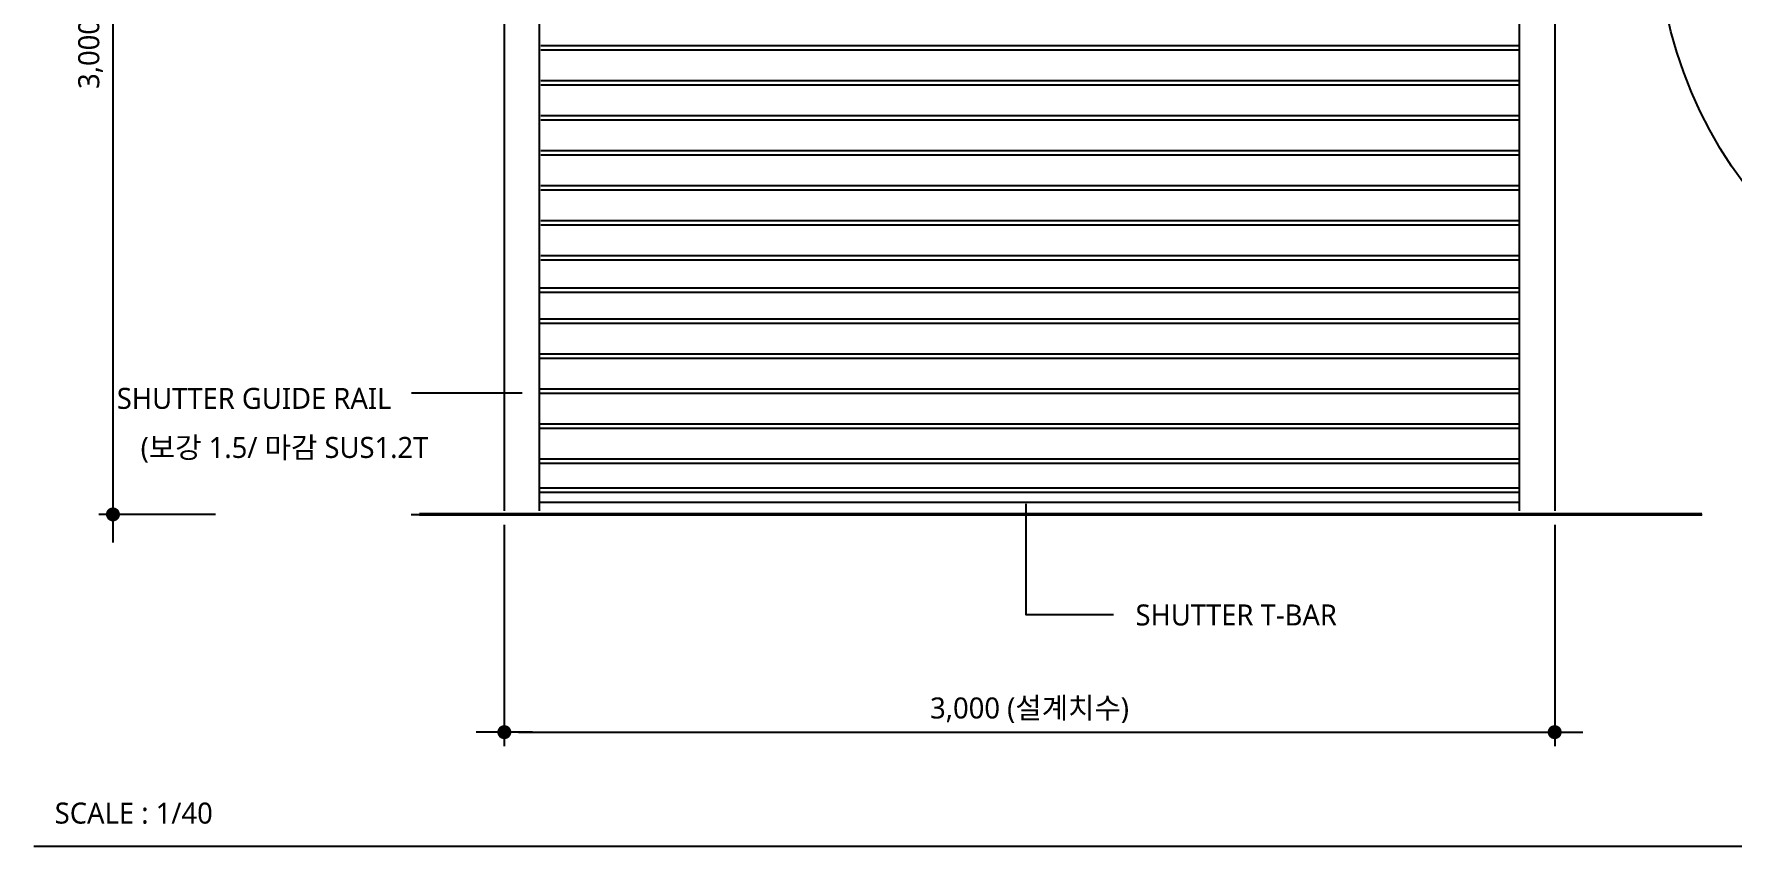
# Model space of a CAD drawing. Extents: x 930 to 96951, y 420 to 531574.
# Drawn here: x 930 to 5780, y 6240 to 8561 of the extents above; entities that cross this region are included whole.
import ezdxf
from ezdxf.enums import TextEntityAlignment as Align

# ---------------------------------------------------------------- set-up
doc = ezdxf.new("R2010")
doc.units = 0
doc.header["$LTSCALE"] = 200
doc.header["$MEASUREMENT"] = 0
doc.header["$PDMODE"] = 3
doc.header["$PDSIZE"] = -1
doc.linetypes.add('HIDDEN', pattern=[0.375, 0.25, -0.125])
doc.layers.get('0').update_dxf_attribs({"linetype": 'CONTINUOUS'})
doc.layers.get('Defpoints').update_dxf_attribs({"color": 137, "linetype": 'CONTINUOUS'})
for name, color, linetype in [('3', 3, 'CONTINUOUS'), ('bh', 9, 'CONTINUOUS'), ('CLOUD', 3, 'CONTINUOUS'), ('DIM', 7, 'CONTINUOUS'), ('TEXT', 3, 'CONTINUOUS')]:
    doc.layers.add(name, color=color, linetype=linetype)
doc.styles.add('맑은고딕', font='malgun.ttf')
doc.styles.add('스타일1', font='malgun.ttf')
doc.dimstyles.new('GAUN-40', dxfattribs={"dimscale": 40, "dimtxt": 1.5, "dimasz": 1, "dimexe": 1, "dimexo": 1, "dimgap": 0.5, "dimtad": 1, "dimdec": 0, "dimzin": 1, "dimdsep": 46, "dimlunit": 6, "dimtxsty": '맑은고딕', "dimblk": 'CJDOT', "dimcen": 0.09, "dimdle": 1, "dimclrd": 256, "dimclre": 256, "dimclrt": 3, "dimadec": 0, "dimazin": 0, "dimtfac": 1, "dimtdec": 0, "dimtix": 1, "dimtmove": 2, "dimatfit": 3, "dimfxl": 1, "dimtolj": 1, "dimtzin": 1, "dimarcsym": 0})

# ---------------------------------------------------------------- blocks, each defined once
blk = doc.blocks.new('CJDOT')
blk.add_line((-2, 0), (2, 0))
at = {"const_width": 0.5}
blk.add_lwpolyline([(-0.25, 0, 1), (0.25, 0, 1)], format="xyb", close=True, dxfattribs=at)
blk = doc.blocks.new('*D24')
at = {"layer": 'Defpoints', "color": 0, "transparency": 16777216}
for p in [(1488.9, 10187.8), (1155.6, 7187.8), (1488.9, 7187.8)]:
    blk.add_point(p, dxfattribs=at)
at = {"layer": 'DIM', "lineweight": -2, "transparency": 16777216}
for p, q in [((1448.9, 10187.8), (1115.6, 10187.8)), ((1155.6, 10147.8), (1155.6, 7227.8)), ((1448.9, 7187.8), (1115.6, 7187.8))]:
    blk.add_line(p, q, dxfattribs=at)
at = {"layer": 'DIM', "lineweight": -2, "transparency": 16777216, "xscale": 40, "yscale": 40, "zscale": 40}
for p, rotation in [((1155.6, 10187.8), 90), ((1155.6, 7187.8), 270)]:
    blk.add_blockref('CJDOT', p, dxfattribs=dict(at, rotation=rotation))
at = {"layer": 'DIM', "color": 3, "transparency": 16777216, "insert": (1093.1, 8687.8), "char_height": 60, "attachment_point": 5, "rotation": 90, "style": '맑은고딕'}
blk.add_mtext('\\A1;3,000 (설계치수)', dxfattribs=at)
blk = doc.blocks.new('*D26')
at = {"layer": 'Defpoints', "color": 0, "transparency": 16777216}
for p in [(2273.5, 7197.8), (5273.6, 7197.8), (5273.6, 6565.5)]:
    blk.add_point(p, dxfattribs=at)
at = {"layer": 'DIM', "lineweight": -2, "transparency": 16777216}
for p, q in [((2273.5, 7157.8), (2273.5, 6525.5)), ((5273.6, 7157.8), (5273.6, 6525.5)), ((2313.5, 6565.5), (5233.6, 6565.5))]:
    blk.add_line(p, q, dxfattribs=at)
at = {"layer": 'DIM', "lineweight": -2, "transparency": 16777216, "xscale": 40, "yscale": 40, "zscale": 40, "rotation": 180}
blk.add_blockref('CJDOT', (2273.5, 6565.5), dxfattribs=at)
at = {"layer": 'DIM', "lineweight": -2, "transparency": 16777216, "xscale": 40, "yscale": 40, "zscale": 40}
blk.add_blockref('CJDOT', (5273.6, 6565.5), dxfattribs=at)
at = {"layer": 'DIM', "color": 3, "transparency": 16777216, "insert": (3773.6, 6628), "char_height": 60, "attachment_point": 5, "style": '맑은고딕'}
blk.add_mtext('\\A1;3,000 (설계치수)', dxfattribs=at)

msp = doc.modelspace()

# ---------------------------------------------------------------- linework, layer by layer
for p, q in [((2273.5, 10341.9), (2273.5, 7197.8)), ((2373.9, 7197.8), (2373.9, 10341.9)), ((5173.3, 7197.8), (5173.3, 10341.9)), ((5273.6, 10341.9), (5273.6, 7197.8))]:
    msp.add_line(p, q)
at = {"color": 4}
for p, q in [((2377.4, 8527.9), (5173.3, 8527.9)), ((2377.4, 8515.4), (5173.3, 8515.4)), ((2377.4, 8427.9), (5173.3, 8427.9)), ((2377.4, 8415.4), (5173.3, 8415.4)), ((2377.4, 8327.9), (5173.3, 8327.9)), ((2377.4, 8315.4), (5173.3, 8315.4)), ((2377.4, 8227.9), (5173.3, 8227.9)), ((2377.4, 8215.4), (5173.3, 8215.4)), ((2377.4, 8127.9), (5173.3, 8127.9)), ((2377.4, 8115.4), (5173.3, 8115.4)), ((2377.4, 8027.9), (5173.3, 8027.9)), ((2377.4, 8015.4), (5173.3, 8015.4)), ((2377.4, 7927.9), (5173.3, 7927.9)), ((2377.4, 7915.4), (5173.3, 7915.4)), ((2374.3, 7835.7), (5173.3, 7835.7)), ((2374.3, 7823.2), (5173.3, 7823.2)), ((2373.7, 7746.5), (5173.3, 7746.5)), ((2373.7, 7734), (5173.3, 7734)), ((2373.7, 7646.5), (5173.3, 7646.5)), ((2373.7, 7634), (5173.3, 7634)), ((2373.7, 7546.5), (5173.3, 7546.5)), ((2373.7, 7534), (5173.3, 7534)), ((2373.7, 7446.5), (5173.3, 7446.5)), ((2373.7, 7434), (5173.3, 7434)), ((2373.6, 7346.5), (5173.3, 7346.5)), ((2373.6, 7334), (5173.3, 7334)), ((2373.7, 7263.6), (5173.3, 7263.6)), ((2373.7, 7251.1), (5173.3, 7251.1))]:
    msp.add_line(p, q, dxfattribs=at)
at = {"color": 1, "linetype": 'HIDDEN', "ltscale": 300}
msp.add_line((2007.6, 7187.8), (5694.8, 7187.8), dxfattribs=at)
at = {"color": 3}
msp.add_line((2373.7, 7222.8), (5173.3, 7222.8), dxfattribs=at)
at = {"color": 1, "elevation": 0}
for points in [[(2324.6, 7534.7), (2008.5, 7534.7)], [(3763, 7218.2), (3763, 6902.1), (4013.5, 6902.1)]]:
    msp.add_lwpolyline(points, dxfattribs=at)
for points in [[(2324.6, 7534.7, 0, 40, 0), (2190, 7534.7, 0, 0, 0), (2031.9, 7534.7, 0, 0, 0), (2031.9, 7534.7, 0, 0, 0)], [(3763, 7218.2, 0, 40, 0), (3763, 7083.5, 0, 0, 0), (3763, 6925.5, 0, 0, 0), (3763, 6925.5, 0, 0, 0)]]:
    msp.add_lwpolyline(points, format="xyseb", dxfattribs=at)
at = {"layer": '3', "color": 4}
msp.add_line((930, 6240), (14670, 6240), dxfattribs=at)
at = {"layer": 'bh', "color": 7, "const_width": 10}
msp.add_lwpolyline([(2031, 7187.8), (5694.8, 7187.8)], dxfattribs=at)
at = {"layer": 'CLOUD', "color": 0}
msp.add_circle((6809.9, 8878.2), 1243.3, dxfattribs=at)

# ---------------------------------------------------------------- texts
at = {"layer": 'TEXT', "color": 3, "style": '스타일1'}
for s, p in [('SHUTTER GUIDE RAIL', (1951.2, 7489.4)), ('(보강 1.5/ 마감 SUS1.2T', (2056.5, 7349.2))]:
    msp.add_text(s, height=60, dxfattribs=at).set_placement(p, align=Align.RIGHT)
for s, p in [('SHUTTER T-BAR', (4076.3, 6870.5)), ('SCALE : 1/40', (989.4, 6304.2, 0))]:
    msp.add_text(s, height=60, dxfattribs=at).set_placement(p)

# ---------------------------------------------------------------- dimensions: what is measured, and where the dimension line sits
at = {"layer": 'DIM'}
dim = msp.add_linear_dim(base=(1155.6, 7187.8), p1=(1488.9, 10187.8), p2=(1488.9, 7187.8), angle=90, text='<> (설계치수)', dimstyle='GAUN-40', dxfattribs=at)
dim.commit()
dim.dimension.update_dxf_attribs({"geometry": '*D24', "text_midpoint": (1093.1, 8687.8)})
dim = msp.add_linear_dim(base=(5273.6, 6565.5), p1=(2273.5, 7197.8), p2=(5273.6, 7197.8), text='<> (설계치수)', dimstyle='GAUN-40', dxfattribs=at)
dim.commit()
dim.dimension.update_dxf_attribs({"geometry": '*D26', "text_midpoint": (3773.6, 6628)})

doc.saveas('drawing.dxf')
